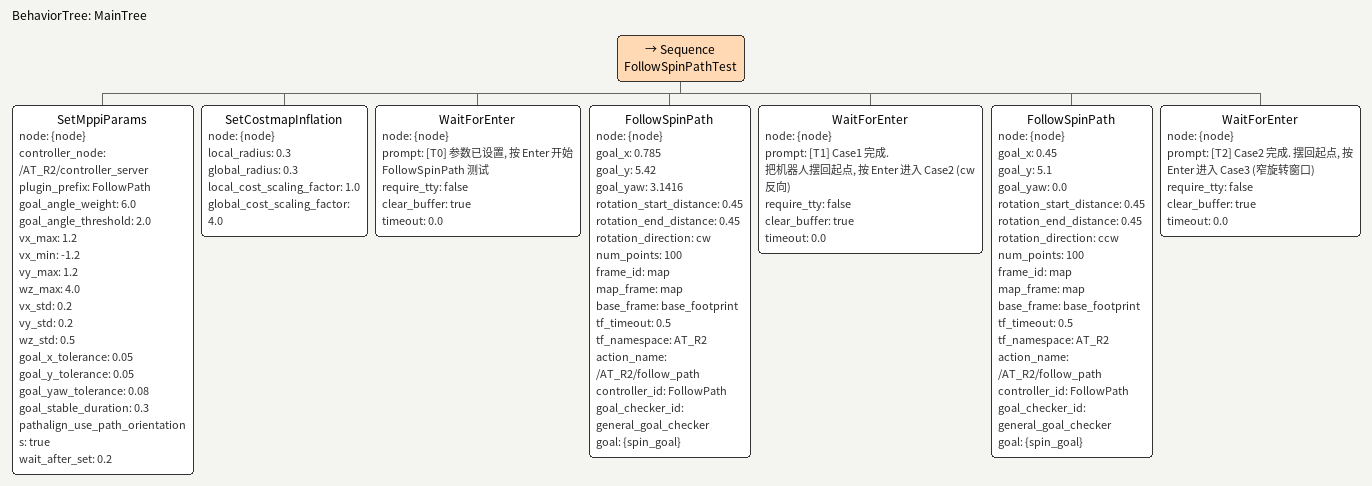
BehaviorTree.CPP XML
<?xml version="1.0"?>
<root BTCPP_format="4" main_tree_to_execute="MainTree">

  <BehaviorTree ID="MainTree">
    <Sequence name="FollowSpinPathTest">

      <!-- 给 controller 一个温和、可观察的参数集 -->
      <SetMppiParams node="{node}"
                     controller_node="/AT_R2/controller_server"
                     plugin_prefix="FollowPath"
                     goal_angle_weight="6.0"
                     goal_angle_threshold="2.0"
                     vx_max="1.2"
                     vx_min="-1.2"
                     vy_max="1.2"
                     wz_max="4.0"
                     vx_std="0.2"
                     vy_std="0.2"
                     wz_std="0.5"
                     goal_x_tolerance="0.05"
                     goal_y_tolerance="0.05"
                     goal_yaw_tolerance="0.08"
                     goal_stable_duration="0.3"
                     pathalign_use_path_orientations="true"
                     wait_after_set="0.2"/>

      <SetCostmapInflation node="{node}"
                           local_radius="0.3"
                           global_radius="0.3"
                           local_cost_scaling_factor="1.0"
                           global_cost_scaling_factor="4.0"/>

      <WaitForEnter node="{node}"
                    prompt="[T0] 参数已设置, 按 Enter 开始 FollowSpinPath 测试"
                    require_tty="false"
                    clear_buffer="true"
                    timeout="0.0"/>

      <FollowSpinPath node="{node}"
                      goal_x="0.785"
                      goal_y="5.42"
                      goal_yaw="3.1416"
                      rotation_start_distance="0.45"
                      rotation_end_distance="0.45"
                      rotation_direction="cw"
                      num_points="100"
                      frame_id="map"
                      map_frame="map"
                      base_frame="base_footprint"
                      tf_timeout="0.5"
                      tf_namespace="AT_R2"
                      action_name="/AT_R2/follow_path"
                      controller_id="FollowPath"
                      goal_checker_id="general_goal_checker"
                      goal="{spin_goal}"/>

      <WaitForEnter node="{node}"
                    prompt="[T1] Case1 完成. 把机器人摆回起点, 按 Enter 进入 Case2 (cw 反向)"
                    require_tty="false"
                    clear_buffer="true"
                    timeout="0.0"/>

      <FollowSpinPath node="{node}"
                      goal_x="0.45"
                      goal_y="5.1"
                      goal_yaw="0.0"
                      rotation_start_distance="0.45"
                      rotation_end_distance="0.45"
                      rotation_direction="ccw"
                      num_points="100"
                      frame_id="map"
                      map_frame="map"
                      base_frame="base_footprint"
                      tf_timeout="0.5"
                      tf_namespace="AT_R2"
                      action_name="/AT_R2/follow_path"
                      controller_id="FollowPath"
                      goal_checker_id="general_goal_checker"
                      goal="{spin_goal}"/>

      <WaitForEnter node="{node}"
                    prompt="[T2] Case2 完成. 摆回起点, 按 Enter 进入 Case3 (窄旋转窗口)"
                    require_tty="false"
                    clear_buffer="true"
                    timeout="0.0"/>

    </Sequence>
  </BehaviorTree>
</root>
